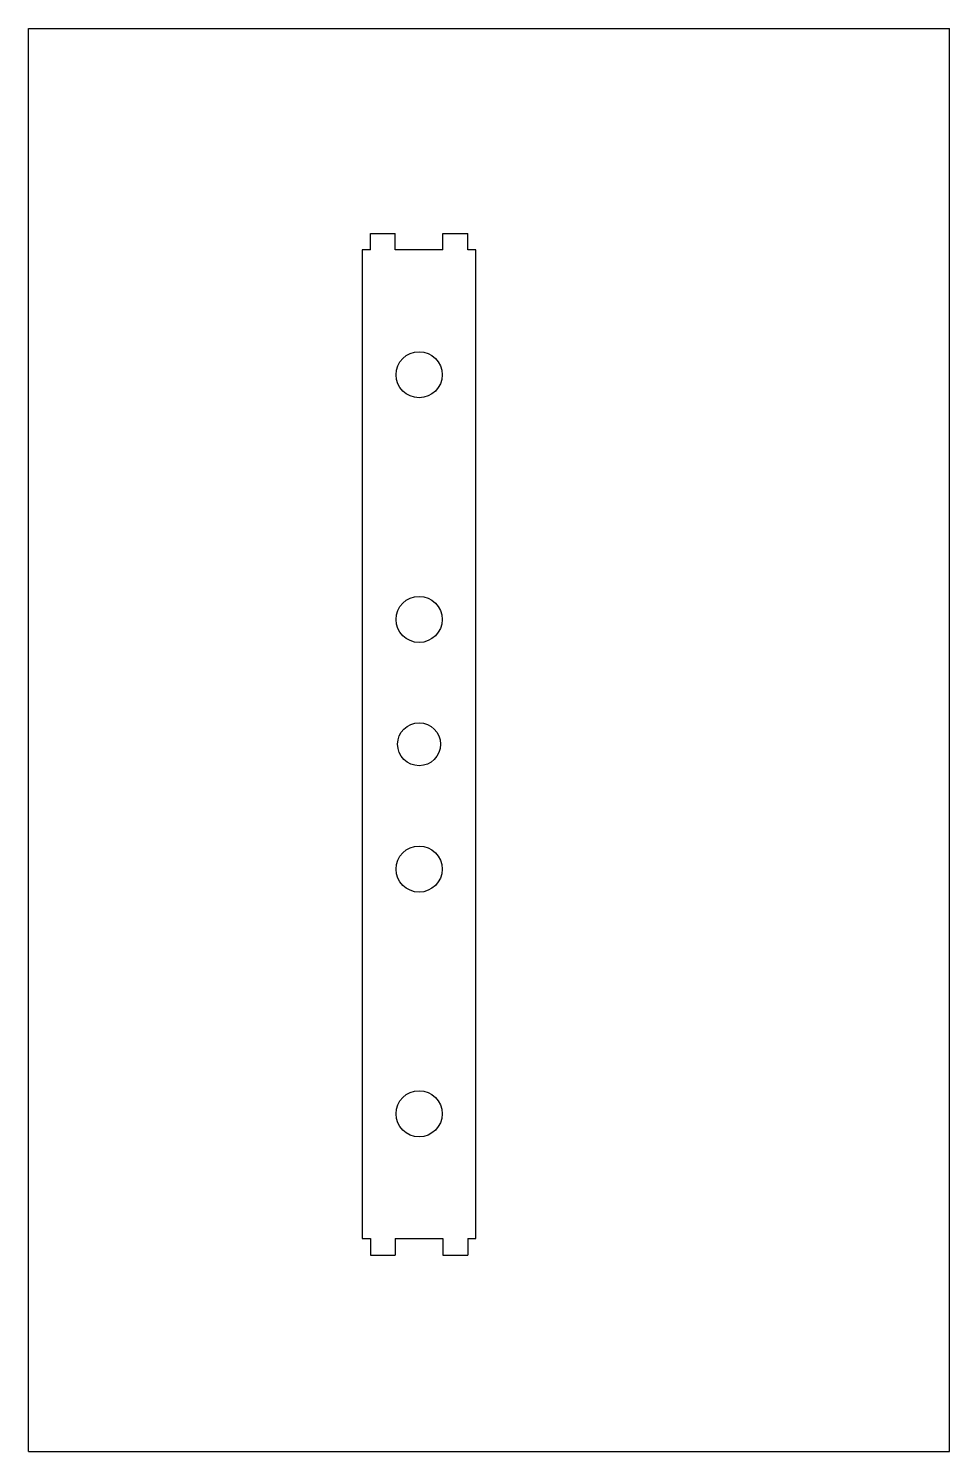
# Model space of a CAD drawing. Header units: inches. Extents: x 0 to 22, y 0 to 34.
import ezdxf

# ---------------------------------------------------------------- set-up
doc = ezdxf.new("R2010")
doc.units = ezdxf.units.IN
doc.header["$LTSCALE"] = 2.216296
doc.header["$MEASUREMENT"] = 0
doc.layers.get('0').update_dxf_attribs({"linetype": 'CONTINUOUS'})

msp = doc.modelspace()

# ---------------------------------------------------------------- linework, layer by layer
at = {"color": 7, "linetype": 'CONTINUOUS'}
for p, q in [((0, 0), (0, 34)), ((0, 34), (22, 34)), ((22, 0), (22, 34)), ((8.169, 28.709), (8.169, 29.103)), ((8.169, 29.103), (8.76, 29.103)), ((8.76, 28.709), (8.76, 29.103)), ((9.901, 28.709), (9.901, 29.103)), ((9.901, 29.103), (10.492, 29.103)), ((10.492, 28.709), (10.492, 29.103)), ((7.972, 28.709), (7.972, 5.087)), ((8.169, 28.709), (7.972, 28.709)), ((9.901, 28.709), (8.76, 28.709)), ((10.689, 28.709), (10.492, 28.709)), ((10.689, 5.087), (10.689, 28.709)), ((7.972, 5.087), (8.169, 5.087)), ((8.169, 5.087), (8.169, 4.694)), ((8.76, 5.087), (9.901, 5.087)), ((8.76, 5.087), (8.76, 4.694)), ((9.901, 5.087), (9.901, 4.694)), ((10.492, 5.087), (10.689, 5.087)), ((10.492, 5.087), (10.492, 4.694)), ((8.169, 4.694), (8.76, 4.694)), ((9.901, 4.694), (10.492, 4.694)), ((0, 0), (22, 0))]:
    msp.add_line(p, q, dxfattribs=at)
for centre, radius in [((9.33, 25.727), 0.551), ((9.33, 19.881), 0.551), ((9.33, 16.898), 0.512), ((9.33, 13.916), 0.551), ((9.33, 8.07), 0.551)]:
    msp.add_circle(centre, radius, dxfattribs=at)

doc.saveas('drawing.dxf')
